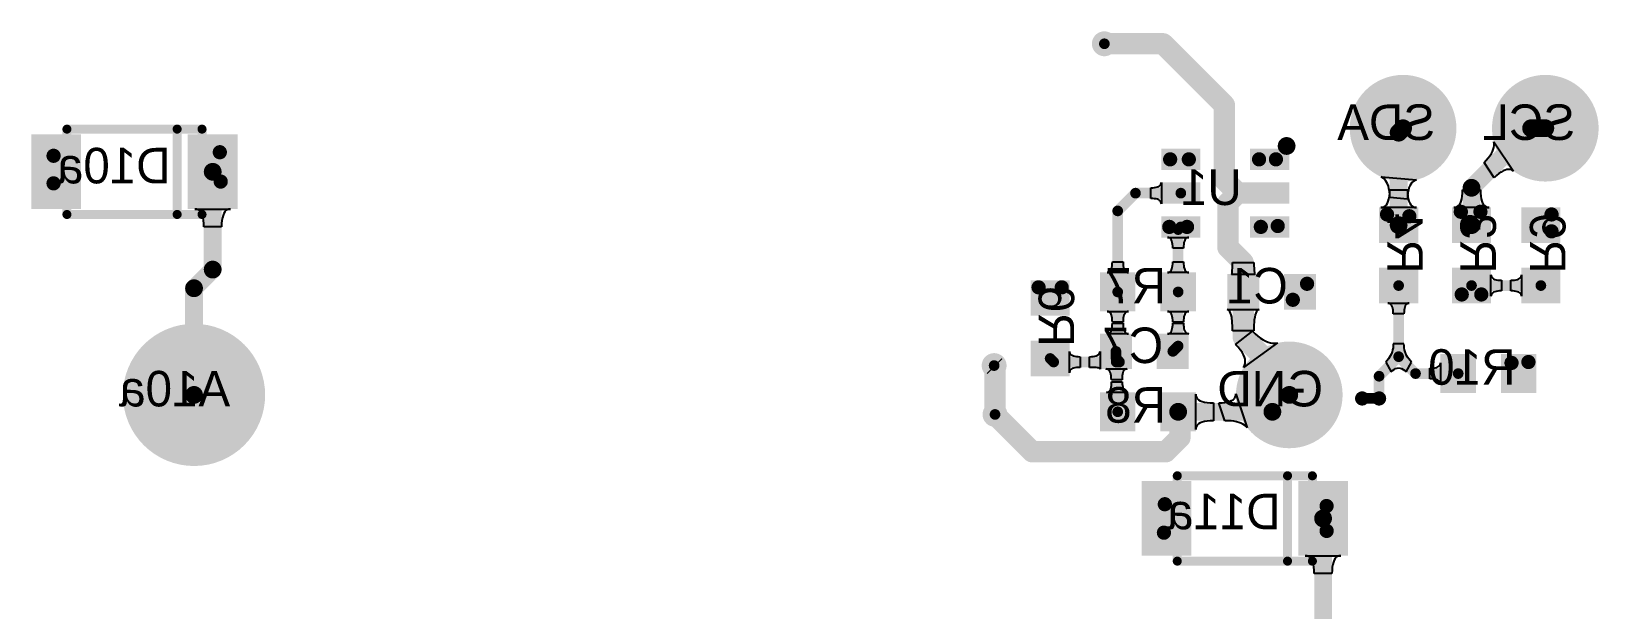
# Model space of a CAD drawing. Header units: millimetres. Extents: x 225 to 632, y 90 to 298.
# Drawn here: x 551.1 to 595.17, y 145.14 to 161.4 of the extents above; entities that cross this region are included whole.
import ezdxf

# ---------------------------------------------------------------- set-up
doc = ezdxf.new("R2010")
doc.units = ezdxf.units.MM
for name, color, linetype in [('BottomLayer', 5, 'Continuous'), ('BottomOverlay', 54, 'Continuous'), ('ViaHoleLayer', 16, 'Continuous')]:
    doc.layers.add(name, color=color, linetype=linetype)

# ---------------------------------------------------------------- blocks, each defined once
blk = doc.blocks.new('_____________3_______________B_2')
at = {"layer": 'BottomLayer', "const_width": 1.5}
blk.add_lwpolyline([(-0.75, 0, 1), (0.75, 0, 1)], format="xyb", close=True, dxfattribs=at)
blk = doc.blocks.new('_____________3_______________B_3')
at = {"layer": 'BottomLayer', "const_width": 1.5}
blk.add_lwpolyline([(-0.75, 0, 1), (0.75, 0, 1)], format="xyb", close=True, dxfattribs=at)
blk = doc.blocks.new('_____________3_______________B_6')
at = {"layer": 'BottomLayer', "const_width": 1.5}
blk.add_lwpolyline([(-0.75, 0, 1), (0.75, 0, 1)], format="xyb", close=True, dxfattribs=at)
blk = doc.blocks.new('_____________4_______________B_20')
at = {"layer": 'BottomLayer', "const_width": 2}
blk.add_lwpolyline([(-1, 0, 1), (1, 0, 1)], format="xyb", close=True, dxfattribs=at)
blk = doc.blocks.new('TM___P2_F2_B_B_37')
at = {"layer": 'BottomLayer'}
for points in [[(-2.9, -1.05), (-1.5, -1.05), (-2.9, 1.05), (-1.5, 1.05)], [(1.5, -1.05), (2.9, -1.05), (1.5, 1.05), (2.9, 1.05)]]:
    blk.add_solid(points, dxfattribs=at)
at = {"layer": 'BottomOverlay', "const_width": 0.254}
for points in [[(-1.9, -1.2), (-1.9, 1.2)], [(-1.9, 1.2), (1.9, 1.2)], [(1.2, -1.2), (1.2, 1.2)], [(1.9, -1.2), (1.9, 1.2)], [(-1.9, -1.2), (1.9, -1.2)]]:
    blk.add_lwpolyline(points, dxfattribs=at)
at = {"layer": 'BottomOverlay', "const_width": 0.127}
for points in [[(-1.963, 1.2, 1), (-1.836, 1.2, 1)], [(-1.963, 1.2, 1), (-1.836, 1.2, 1)], [(1.137, 1.2, 1), (1.264, 1.2, 1)], [(1.836, 1.2, 1), (1.963, 1.2, 1)], [(1.836, 1.2, 1), (1.963, 1.2, 1)], [(-1.963, -1.2, 1), (-1.836, -1.2, 1)], [(-1.963, -1.2, 1), (-1.836, -1.2, 1)], [(1.137, -1.2, 1), (1.264, -1.2, 1)], [(1.836, -1.2, 1), (1.963, -1.2, 1)], [(1.836, -1.2, 1), (1.963, -1.2, 1)]]:
    blk.add_lwpolyline(points, format="xyb", close=True, dxfattribs=at)
blk = doc.blocks.new('RESC0603_1608__N_B_43')
at = {"layer": 'BottomLayer'}
for points in [[(-1.35, -0.55), (-0.35, -0.55), (-1.35, 0.55), (-0.35, 0.55)], [(0.35, -0.55), (1.35, -0.55), (0.35, 0.55), (1.35, 0.55)]]:
    blk.add_solid(points, dxfattribs=at)
blk = doc.blocks.new('RESC0603_1608__N_B_44')
at = {"layer": 'BottomLayer'}
for points in [[(-1.35, -0.55), (-0.35, -0.55), (-1.35, 0.55), (-0.35, 0.55)], [(0.35, -0.55), (1.35, -0.55), (0.35, 0.55), (1.35, 0.55)]]:
    blk.add_solid(points, dxfattribs=at)
blk = doc.blocks.new('RESC0603_1608__N_B_48')
at = {"layer": 'BottomLayer'}
for points in [[(-1.35, -0.55), (-0.35, -0.55), (-1.35, 0.55), (-0.35, 0.55)], [(0.35, -0.55), (1.35, -0.55), (0.35, 0.55), (1.35, 0.55)]]:
    blk.add_solid(points, dxfattribs=at)
blk = doc.blocks.new('RESC0603_1608__N_B_49')
at = {"layer": 'BottomLayer'}
for points in [[(-1.35, -0.55), (-0.35, -0.55), (-1.35, 0.55), (-0.35, 0.55)], [(0.35, -0.55), (1.35, -0.55), (0.35, 0.55), (1.35, 0.55)]]:
    blk.add_solid(points, dxfattribs=at)
blk = doc.blocks.new('RESC0603_1608__N_B_50')
at = {"layer": 'BottomLayer'}
for points in [[(-1.35, -0.55), (-0.35, -0.55), (-1.35, 0.55), (-0.35, 0.55)], [(0.35, -0.55), (1.35, -0.55), (0.35, 0.55), (1.35, 0.55)]]:
    blk.add_solid(points, dxfattribs=at)
blk = doc.blocks.new('CAPC0603_1608__N_B_52')
at = {"layer": 'BottomLayer'}
for points in [[(-1.25, 0.5), (-1.25, -0.5), (-0.35, 0.5), (-0.35, -0.5)], [(0.35, 0.5), (0.35, -0.5), (1.25, 0.5), (1.25, -0.5)]]:
    blk.add_solid(points, dxfattribs=at)
blk = doc.blocks.new('SOT23_6L_B_53')
at = {"layer": 'BottomLayer'}
for points in [[(-1.8, 1.25), (-1.8, 0.65), (-0.7, 1.25), (-0.7, 0.65)], [(0.7, 1.25), (0.7, 0.65), (1.8, 1.25), (1.8, 0.65)], [(-1.8, 0.3), (-1.8, -0.3), (-0.7, 0.3), (-0.7, -0.3)], [(0.7, 0.3), (0.7, -0.3), (1.8, 0.3), (1.8, -0.3)], [(-1.8, -0.65), (-1.8, -1.25), (-0.7, -0.65), (-0.7, -1.25)], [(0.7, -0.65), (0.7, -1.25), (1.8, -0.65), (1.8, -1.25)]]:
    blk.add_solid(points, dxfattribs=at)
at = {"layer": 'BottomOverlay', "const_width": 0.25}
blk.add_lwpolyline([(-1.605, -1.361, -13.700084), (-1.6, -1.325)], format="xyb", dxfattribs=at)
at = {"layer": 'BottomOverlay', "const_width": 0.125}
for points in [[(-1.668, -1.361, 1), (-1.543, -1.361, 1)], [(-1.662, -1.325, 1), (-1.538, -1.325, 1)]]:
    blk.add_lwpolyline(points, format="xyb", close=True, dxfattribs=at)
blk = doc.blocks.new('TM___P2_F2_B_B_73')
at = {"layer": 'BottomLayer'}
for points in [[(-2.9, -1.05), (-1.5, -1.05), (-2.9, 1.05), (-1.5, 1.05)], [(1.5, -1.05), (2.9, -1.05), (1.5, 1.05), (2.9, 1.05)]]:
    blk.add_solid(points, dxfattribs=at)
at = {"layer": 'BottomOverlay', "const_width": 0.254}
for points in [[(-1.9, -1.2), (-1.9, 1.2)], [(-1.9, 1.2), (1.9, 1.2)], [(1.2, -1.2), (1.2, 1.2)], [(1.9, -1.2), (1.9, 1.2)], [(-1.9, -1.2), (1.9, -1.2)]]:
    blk.add_lwpolyline(points, dxfattribs=at)
at = {"layer": 'BottomOverlay', "const_width": 0.127}
for points in [[(-1.963, 1.2, 1), (-1.836, 1.2, 1)], [(-1.963, 1.2, 1), (-1.836, 1.2, 1)], [(1.137, 1.2, 1), (1.264, 1.2, 1)], [(1.836, 1.2, 1), (1.963, 1.2, 1)], [(1.836, 1.2, 1), (1.963, 1.2, 1)], [(-1.963, -1.2, 1), (-1.836, -1.2, 1)], [(-1.963, -1.2, 1), (-1.836, -1.2, 1)], [(1.137, -1.2, 1), (1.264, -1.2, 1)], [(1.836, -1.2, 1), (1.963, -1.2, 1)], [(1.836, -1.2, 1), (1.963, -1.2, 1)]]:
    blk.add_lwpolyline(points, format="xyb", close=True, dxfattribs=at)
blk = doc.blocks.new('RESC0603_1608__N_B_100')
at = {"layer": 'BottomLayer'}
for points in [[(-1.35, -0.55), (-0.35, -0.55), (-1.35, 0.55), (-0.35, 0.55)], [(0.35, -0.55), (1.35, -0.55), (0.35, 0.55), (1.35, 0.55)]]:
    blk.add_solid(points, dxfattribs=at)
blk = doc.blocks.new('RESC0603_1608__N_B_101')
at = {"layer": 'BottomLayer'}
for points in [[(-1.35, -0.55), (-0.35, -0.55), (-1.35, 0.55), (-0.35, 0.55)], [(0.35, -0.55), (1.35, -0.55), (0.35, 0.55), (1.35, 0.55)]]:
    blk.add_solid(points, dxfattribs=at)
blk = doc.blocks.new('CAPC0603_1608__N_B_114')
at = {"layer": 'BottomLayer'}
for points in [[(-1.25, 0.5), (-1.25, -0.5), (-0.35, 0.5), (-0.35, -0.5)], [(0.35, 0.5), (0.35, -0.5), (1.25, 0.5), (1.25, -0.5)]]:
    blk.add_solid(points, dxfattribs=at)

msp = doc.modelspace()

# ---------------------------------------------------------------- linework, layer by layer
at = {"layer": 'BottomLayer'}
for p, q in [((592.233, 158.244), (592.224, 158.295)), ((592.224, 158.295), (592.785, 157.468)), ((592.234, 158.191), (592.233, 158.244)), ((592.016, 157.773), (592.072, 157.838)), ((592.072, 157.838), (592.119, 157.901)), ((592.119, 157.901), (592.158, 157.962)), ((592.158, 157.962), (592.189, 158.022)), ((592.189, 158.022), (592.212, 158.08)), ((592.212, 158.08), (592.227, 158.137)), ((592.227, 158.137), (592.234, 158.191)), ((591.953, 157.707), (592.016, 157.773)), ((592.238, 157.284), (591.953, 157.707)), ((592.368, 157.4), (592.304, 157.347)), ((592.429, 157.443), (592.368, 157.4)), ((592.487, 157.476), (592.429, 157.443)), ((592.543, 157.499), (592.487, 157.476)), ((592.597, 157.512), (592.543, 157.499)), ((592.648, 157.516), (592.597, 157.512)), ((592.696, 157.51), (592.648, 157.516)), ((592.742, 157.494), (592.696, 157.51)), ((592.785, 157.468), (592.742, 157.494)), ((582.578, 157), (582.635, 157.001)), ((582.578, 156.7), (582.578, 157)), ((582.635, 157.001), (582.686, 157.006)), ((582.686, 157.006), (582.731, 157.013)), ((582.731, 157.013), (582.77, 157.024)), ((582.77, 157.024), (582.803, 157.037)), ((582.803, 157.037), (582.83, 157.053)), ((582.83, 157.053), (582.851, 157.072)), ((582.851, 157.072), (582.866, 157.094)), ((582.866, 157.094), (582.875, 157.119)), ((582.875, 157.119), (582.878, 157.147)), ((582.878, 157.147), (582.878, 156.553)), ((589.105, 157.282), (589.059, 157.307)), ((589.059, 157.307), (590.055, 157.224)), ((589.146, 157.249), (589.105, 157.282)), ((589.182, 157.209), (589.146, 157.249)), ((589.213, 157.162), (589.182, 157.209)), ((589.24, 157.107), (589.213, 157.162)), ((589.261, 157.045), (589.24, 157.107)), ((589.278, 156.975), (589.261, 157.045)), ((589.29, 156.898), (589.278, 156.975)), ((589.298, 156.851), (589.3, 156.947)), ((589.3, 156.947), (589.8, 156.947)), ((589.8, 156.947), (589.802, 156.851)), ((589.823, 156.929), (589.81, 156.855)), ((589.841, 156.996), (589.823, 156.929)), ((589.864, 157.055), (589.841, 156.996)), ((589.892, 157.105), (589.864, 157.055)), ((589.925, 157.147), (589.892, 157.105)), ((589.963, 157.181), (589.925, 157.147)), ((590.007, 157.207), (589.963, 157.181)), ((590.055, 157.224), (590.007, 157.207)), ((591.348, 156.851), (591.35, 156.947)), ((591.35, 156.947), (591.85, 156.947)), ((591.85, 156.947), (591.852, 156.851)), ((592.304, 157.347), (592.238, 157.284)), ((582.635, 156.699), (582.578, 156.7)), ((582.686, 156.694), (582.635, 156.699)), ((582.731, 156.687), (582.686, 156.694)), ((582.77, 156.676), (582.731, 156.687)), ((582.803, 156.663), (582.77, 156.676)), ((582.83, 156.647), (582.803, 156.663)), ((582.851, 156.628), (582.83, 156.647)), ((582.866, 156.606), (582.851, 156.628)), ((582.875, 156.581), (582.866, 156.606)), ((582.878, 156.553), (582.875, 156.581)), ((589.14, 156.464), (589.178, 156.489)), ((589.178, 156.489), (589.21, 156.524)), ((589.21, 156.524), (589.238, 156.57)), ((589.238, 156.57), (589.26, 156.625)), ((589.26, 156.625), (589.278, 156.69)), ((589.278, 156.69), (589.29, 156.766)), ((589.298, 156.814), (589.29, 156.898)), ((589.29, 156.766), (589.298, 156.851)), ((589.3, 156.723), (589.298, 156.814)), ((589.8, 156.68), (589.3, 156.723)), ((589.803, 156.771), (589.8, 156.68)), ((589.802, 156.851), (589.81, 156.766)), ((589.81, 156.855), (589.803, 156.771)), ((589.81, 156.766), (589.822, 156.69)), ((589.822, 156.69), (589.84, 156.625)), ((589.84, 156.625), (589.862, 156.57)), ((589.862, 156.57), (589.89, 156.524)), ((589.89, 156.524), (589.922, 156.489)), ((589.922, 156.489), (589.96, 156.464)), ((591.19, 156.464), (591.228, 156.489)), ((591.228, 156.489), (591.26, 156.524)), ((591.26, 156.524), (591.288, 156.57)), ((591.288, 156.57), (591.31, 156.625)), ((591.31, 156.625), (591.328, 156.69)), ((591.328, 156.69), (591.34, 156.766)), ((591.34, 156.766), (591.348, 156.851)), ((591.852, 156.851), (591.86, 156.766)), ((591.86, 156.766), (591.872, 156.69)), ((591.872, 156.69), (591.89, 156.625)), ((591.89, 156.625), (591.912, 156.57)), ((591.912, 156.57), (591.94, 156.524)), ((591.94, 156.524), (591.972, 156.489)), ((591.972, 156.489), (592.01, 156.464)), ((555.748, 156.398), (555.7, 156.403)), ((555.7, 156.403), (556.7, 156.403)), ((555.79, 156.383), (555.748, 156.398)), ((555.828, 156.358), (555.79, 156.383)), ((555.86, 156.323), (555.828, 156.358)), ((555.888, 156.278), (555.86, 156.323)), ((555.91, 156.223), (555.888, 156.278)), ((555.928, 156.158), (555.91, 156.223)), ((555.94, 156.083), (555.928, 156.158)), ((555.948, 155.998), (555.94, 156.083)), ((556.46, 156.083), (556.452, 155.998)), ((556.472, 156.158), (556.46, 156.083)), ((556.49, 156.223), (556.472, 156.158)), ((556.512, 156.278), (556.49, 156.223)), ((556.54, 156.323), (556.512, 156.278)), ((556.572, 156.358), (556.54, 156.323)), ((556.61, 156.383), (556.572, 156.358)), ((556.652, 156.398), (556.61, 156.383)), ((556.7, 156.403), (556.652, 156.398)), ((589.05, 156.444), (589.098, 156.449)), ((590.05, 156.444), (589.05, 156.444)), ((589.098, 156.449), (589.14, 156.464)), ((589.96, 156.464), (590.002, 156.449)), ((590.002, 156.449), (590.05, 156.444)), ((591.1, 156.444), (591.148, 156.449)), ((592.1, 156.444), (591.1, 156.444)), ((591.148, 156.449), (591.19, 156.464)), ((592.01, 156.464), (592.052, 156.449)), ((592.052, 156.449), (592.1, 156.444)), ((555.95, 155.903), (555.948, 155.998)), ((556.45, 155.903), (555.95, 155.903)), ((556.452, 155.998), (556.45, 155.903)), ((583.078, 155.603), (583.05, 155.606)), ((583.05, 155.606), (583.65, 155.606)), ((583.104, 155.594), (583.078, 155.603)), ((583.126, 155.579), (583.104, 155.594)), ((583.596, 155.594), (583.573, 155.579)), ((583.621, 155.603), (583.596, 155.594)), ((583.65, 155.606), (583.621, 155.603)), ((583.146, 155.558), (583.126, 155.579)), ((583.162, 155.53), (583.146, 155.558)), ((583.176, 155.497), (583.162, 155.53)), ((583.186, 155.458), (583.176, 155.497)), ((583.194, 155.412), (583.186, 155.458)), ((583.198, 155.361), (583.194, 155.412)), ((583.2, 155.303), (583.198, 155.361)), ((583.5, 155.303), (583.2, 155.303)), ((583.501, 155.361), (583.5, 155.303)), ((583.506, 155.412), (583.501, 155.361)), ((583.513, 155.458), (583.506, 155.412)), ((583.524, 155.497), (583.513, 155.458)), ((583.537, 155.53), (583.524, 155.497)), ((583.554, 155.558), (583.537, 155.53)), ((583.573, 155.579), (583.554, 155.558)), ((581.462, 154.69), (581.476, 154.724)), ((581.476, 154.724), (581.486, 154.763)), ((581.486, 154.763), (581.494, 154.809)), ((581.494, 154.809), (581.498, 154.86)), ((581.498, 154.86), (581.5, 154.918)), ((581.5, 154.918), (581.8, 154.918)), ((581.8, 154.918), (581.801, 154.86)), ((581.801, 154.86), (581.806, 154.809)), ((581.806, 154.809), (581.813, 154.763)), ((581.813, 154.763), (581.824, 154.724)), ((581.824, 154.724), (581.837, 154.69)), ((583.162, 154.69), (583.176, 154.724)), ((583.176, 154.724), (583.186, 154.763)), ((583.186, 154.763), (583.194, 154.809)), ((583.194, 154.809), (583.198, 154.86)), ((583.198, 154.86), (583.2, 154.918)), ((583.2, 154.918), (583.5, 154.918)), ((583.5, 154.918), (583.501, 154.86)), ((583.501, 154.86), (583.506, 154.809)), ((583.506, 154.809), (583.513, 154.763)), ((583.513, 154.763), (583.524, 154.724)), ((583.524, 154.724), (583.537, 154.69)), ((584.872, 154.647), (584.878, 154.777)), ((584.878, 154.777), (584.879, 154.896)), ((584.879, 154.896), (585.479, 154.896)), ((585.479, 154.896), (585.48, 154.833)), ((585.48, 154.833), (585.497, 154.578)), ((581.35, 154.615), (581.378, 154.618)), ((581.95, 154.615), (581.35, 154.615)), ((581.378, 154.618), (581.404, 154.627)), ((581.404, 154.627), (581.426, 154.642)), ((581.426, 154.642), (581.446, 154.663)), ((581.446, 154.663), (581.462, 154.69)), ((581.837, 154.69), (581.854, 154.663)), ((581.854, 154.663), (581.873, 154.642)), ((581.873, 154.642), (581.896, 154.627)), ((581.896, 154.627), (581.921, 154.618)), ((581.921, 154.618), (581.95, 154.615)), ((583.05, 154.615), (583.078, 154.618)), ((583.65, 154.615), (583.05, 154.615)), ((583.078, 154.618), (583.104, 154.627)), ((583.104, 154.627), (583.126, 154.642)), ((583.126, 154.642), (583.146, 154.663)), ((583.146, 154.663), (583.162, 154.69)), ((583.537, 154.69), (583.554, 154.663)), ((583.554, 154.663), (583.573, 154.642)), ((583.573, 154.642), (583.596, 154.627)), ((583.596, 154.627), (583.621, 154.618)), ((583.621, 154.618), (583.65, 154.615)), ((584.851, 154.565), (584.857, 154.568)), ((585.507, 154.565), (584.851, 154.565)), ((584.857, 154.568), (584.861, 154.578)), ((584.861, 154.578), (584.866, 154.594)), ((584.866, 154.594), (584.869, 154.618)), ((584.869, 154.618), (584.872, 154.647)), ((585.497, 154.578), (585.502, 154.568)), ((585.502, 154.568), (585.507, 154.565)), ((592.147, 153.95), (592.147, 154.55)), ((592.147, 154.55), (592.15, 154.521)), ((592.15, 154.521), (592.159, 154.496)), ((592.159, 154.496), (592.174, 154.473)), ((592.174, 154.473), (592.195, 154.454)), ((592.195, 154.454), (592.222, 154.437)), ((592.222, 154.437), (592.255, 154.424)), ((592.255, 154.424), (592.294, 154.413)), ((592.294, 154.413), (592.339, 154.406)), ((592.339, 154.406), (592.39, 154.401)), ((592.39, 154.401), (592.447, 154.4)), ((592.447, 154.4), (592.447, 154.1)), ((592.703, 154.4), (592.761, 154.401)), ((592.703, 154.1), (592.703, 154.4)), ((592.761, 154.401), (592.812, 154.406)), ((592.812, 154.406), (592.858, 154.413)), ((592.858, 154.413), (592.897, 154.424)), ((592.897, 154.424), (592.93, 154.437)), ((592.93, 154.437), (592.958, 154.454)), ((592.958, 154.454), (592.979, 154.473)), ((592.979, 154.473), (592.994, 154.496)), ((592.994, 154.496), (593.003, 154.521)), ((593.003, 154.521), (593.006, 154.55)), ((593.006, 154.55), (593.006, 153.95)), ((592.15, 153.978), (592.147, 153.95)), ((592.159, 154.004), (592.15, 153.978)), ((592.174, 154.026), (592.159, 154.004)), ((592.195, 154.046), (592.174, 154.026)), ((592.222, 154.062), (592.195, 154.046)), ((592.255, 154.076), (592.222, 154.062)), ((592.294, 154.086), (592.255, 154.076)), ((592.339, 154.094), (592.294, 154.086)), ((592.39, 154.098), (592.339, 154.094)), ((592.447, 154.1), (592.39, 154.098)), ((592.761, 154.098), (592.703, 154.1)), ((592.812, 154.094), (592.761, 154.098)), ((592.858, 154.086), (592.812, 154.094)), ((592.897, 154.076), (592.858, 154.086)), ((592.93, 154.062), (592.897, 154.076)), ((592.958, 154.046), (592.93, 154.062)), ((592.979, 154.026), (592.958, 154.046)), ((592.994, 154.004), (592.979, 154.026)), ((593.003, 153.978), (592.994, 154.004)), ((593.006, 153.95), (593.003, 153.978)), ((581.378, 153.521), (581.35, 153.524)), ((581.35, 153.524), (581.95, 153.524)), ((581.404, 153.512), (581.378, 153.521)), ((581.426, 153.497), (581.404, 153.512)), ((581.446, 153.476), (581.426, 153.497)), ((581.462, 153.449), (581.446, 153.476)), ((581.476, 153.416), (581.462, 153.449)), ((581.486, 153.377), (581.476, 153.416)), ((581.824, 153.416), (581.813, 153.377)), ((581.837, 153.449), (581.824, 153.416)), ((581.854, 153.476), (581.837, 153.449)), ((581.873, 153.497), (581.854, 153.476)), ((581.896, 153.512), (581.873, 153.497)), ((581.921, 153.521), (581.896, 153.512)), ((581.95, 153.524), (581.921, 153.521)), ((583.078, 153.521), (583.05, 153.524)), ((583.05, 153.524), (583.65, 153.524)), ((583.104, 153.512), (583.078, 153.521)), ((583.126, 153.497), (583.104, 153.512)), ((583.146, 153.476), (583.126, 153.497)), ((583.162, 153.449), (583.146, 153.476)), ((583.176, 153.416), (583.162, 153.449)), ((583.186, 153.377), (583.176, 153.416)), ((583.524, 153.416), (583.513, 153.377)), ((583.537, 153.449), (583.524, 153.416)), ((583.554, 153.476), (583.537, 153.449)), ((583.573, 153.497), (583.554, 153.476)), ((583.596, 153.512), (583.573, 153.497)), ((583.621, 153.521), (583.596, 153.512)), ((583.65, 153.524), (583.621, 153.521)), ((584.76, 153.568), (584.732, 153.574)), ((584.732, 153.574), (585.626, 153.574)), ((584.785, 153.55), (584.76, 153.568)), ((584.807, 153.52), (584.785, 153.55)), ((584.826, 153.478), (584.807, 153.52)), ((584.843, 153.424), (584.826, 153.478)), ((584.856, 153.358), (584.843, 153.424)), ((585.516, 153.424), (585.503, 153.358)), ((585.532, 153.478), (585.516, 153.424)), ((585.551, 153.52), (585.532, 153.478)), ((585.573, 153.55), (585.551, 153.52)), ((585.598, 153.568), (585.573, 153.55)), ((585.626, 153.574), (585.598, 153.568)), ((589.278, 153.753), (589.25, 153.756)), ((589.25, 153.756), (589.85, 153.756)), ((589.304, 153.744), (589.278, 153.753)), ((589.326, 153.729), (589.304, 153.744)), ((589.346, 153.707), (589.326, 153.729)), ((589.362, 153.68), (589.346, 153.707)), ((589.376, 153.647), (589.362, 153.68)), ((589.386, 153.607), (589.376, 153.647)), ((589.394, 153.562), (589.386, 153.607)), ((589.398, 153.51), (589.394, 153.562)), ((589.4, 153.453), (589.398, 153.51)), ((589.7, 153.453), (589.4, 153.453)), ((589.702, 153.51), (589.7, 153.453)), ((589.706, 153.562), (589.702, 153.51)), ((589.713, 153.607), (589.706, 153.562)), ((589.724, 153.647), (589.713, 153.607)), ((589.737, 153.68), (589.724, 153.647)), ((589.754, 153.707), (589.737, 153.68)), ((589.773, 153.729), (589.754, 153.707)), ((589.796, 153.744), (589.773, 153.729)), ((589.822, 153.753), (589.796, 153.744)), ((589.85, 153.756), (589.822, 153.753)), ((581.426, 152.921), (581.446, 152.942)), ((581.446, 152.942), (581.462, 152.97)), ((581.462, 152.97), (581.476, 153.003)), ((581.476, 153.003), (581.486, 153.042)), ((581.494, 153.332), (581.486, 153.377)), ((581.486, 153.042), (581.494, 153.088)), ((581.498, 153.281), (581.494, 153.332)), ((581.494, 153.088), (581.498, 153.139)), ((581.5, 153.224), (581.498, 153.281)), ((581.498, 153.139), (581.5, 153.197)), ((581.8, 153.224), (581.5, 153.224)), ((581.5, 153.197), (581.8, 153.197)), ((581.801, 153.281), (581.8, 153.224)), ((581.8, 153.197), (581.801, 153.139)), ((581.806, 153.332), (581.801, 153.281)), ((581.801, 153.139), (581.806, 153.088)), ((581.813, 153.377), (581.806, 153.332)), ((581.806, 153.088), (581.813, 153.042)), ((581.813, 153.042), (581.824, 153.003)), ((581.824, 153.003), (581.837, 152.97)), ((581.837, 152.97), (581.854, 152.942)), ((581.854, 152.942), (581.873, 152.921)), ((583.126, 152.922), (583.146, 152.943)), ((583.146, 152.943), (583.162, 152.97)), ((583.162, 152.97), (583.176, 153.003)), ((583.176, 153.003), (583.186, 153.043)), ((583.194, 153.332), (583.186, 153.377)), ((583.186, 153.043), (583.194, 153.088)), ((583.198, 153.281), (583.194, 153.332)), ((583.194, 153.088), (583.198, 153.14)), ((583.2, 153.224), (583.198, 153.281)), ((583.198, 153.14), (583.2, 153.197)), ((583.5, 153.224), (583.2, 153.224)), ((583.2, 153.197), (583.5, 153.197)), ((583.501, 153.281), (583.5, 153.224)), ((583.5, 153.197), (583.501, 153.14)), ((583.506, 153.332), (583.501, 153.281)), ((583.501, 153.14), (583.506, 153.089)), ((583.513, 153.377), (583.506, 153.332)), ((583.506, 153.089), (583.513, 153.044)), ((583.513, 153.044), (583.523, 153.005)), ((583.523, 153.005), (583.537, 152.972)), ((583.537, 152.972), (583.553, 152.945)), ((583.553, 152.945), (583.572, 152.924)), ((584.878, 153.088), (584.856, 153.358)), ((584.879, 152.974), (584.878, 153.088)), ((585.479, 152.974), (584.879, 152.974)), ((584.967, 152.592), (585.439, 152.969)), ((585.439, 152.969), (585.518, 152.893)), ((585.481, 153.088), (585.479, 152.974)), ((585.492, 153.28), (585.481, 153.088)), ((585.503, 153.358), (585.492, 153.28)), ((581.35, 152.894), (581.378, 152.897)), ((581.95, 152.894), (581.35, 152.894)), ((581.378, 152.897), (581.404, 152.906)), ((581.404, 152.906), (581.426, 152.921)), ((581.873, 152.921), (581.896, 152.906)), ((581.896, 152.906), (581.921, 152.897)), ((581.921, 152.897), (581.95, 152.894)), ((583.647, 152.897), (583.05, 152.894)), ((583.05, 152.894), (583.078, 152.897)), ((583.078, 152.897), (583.104, 152.906)), ((583.104, 152.906), (583.126, 152.922)), ((583.572, 152.924), (583.594, 152.909)), ((583.594, 152.909), (583.619, 152.9)), ((583.619, 152.9), (583.647, 152.897)), ((585.038, 152.517), (584.967, 152.592)), ((585.098, 152.445), (585.038, 152.517)), ((586.14, 152.637), (585.189, 151.948)), ((585.518, 152.893), (585.595, 152.827)), ((585.595, 152.827), (585.67, 152.771)), ((585.67, 152.771), (585.743, 152.723)), ((585.743, 152.723), (585.814, 152.686)), ((585.814, 152.686), (585.883, 152.657)), ((585.883, 152.657), (585.951, 152.638)), ((585.951, 152.638), (586.016, 152.628)), ((586.016, 152.628), (586.079, 152.628)), ((586.079, 152.628), (586.14, 152.637)), ((589.398, 152.553), (589.392, 152.496)), ((589.4, 152.612), (589.398, 152.553)), ((589.7, 152.612), (589.4, 152.612)), ((589.702, 152.553), (589.7, 152.612)), ((589.708, 152.496), (589.702, 152.553)), ((580.294, 151.8), (580.294, 152.4)), ((580.294, 152.4), (580.297, 152.372)), ((580.297, 152.372), (580.306, 152.346)), ((580.306, 152.346), (580.321, 152.324)), ((580.321, 152.324), (580.342, 152.304)), ((580.342, 152.304), (580.37, 152.288)), ((580.37, 152.288), (580.403, 152.274)), ((580.403, 152.274), (580.442, 152.264)), ((580.442, 152.264), (580.488, 152.256)), ((580.488, 152.256), (580.539, 152.252)), ((580.539, 152.252), (580.597, 152.25)), ((580.597, 152.25), (580.597, 151.95)), ((580.853, 152.25), (580.91, 152.252)), ((580.853, 151.95), (580.853, 152.25)), ((580.91, 152.252), (580.961, 152.256)), ((580.961, 152.256), (581.006, 152.264)), ((581.006, 152.264), (581.045, 152.274)), ((581.045, 152.274), (581.078, 152.288)), ((581.078, 152.288), (581.105, 152.304)), ((581.105, 152.304), (581.126, 152.324)), ((581.126, 152.324), (581.141, 152.346)), ((581.141, 152.346), (581.15, 152.372)), ((581.15, 152.372), (581.153, 152.4)), ((581.153, 152.4), (581.153, 151.903)), ((585.147, 152.374), (585.098, 152.445)), ((585.185, 152.306), (585.147, 152.374)), ((585.213, 152.241), (585.185, 152.306)), ((585.23, 152.177), (585.213, 152.241)), ((585.236, 152.116), (585.23, 152.177)), ((585.231, 152.058), (585.236, 152.116)), ((589.228, 152.143), (589.188, 152.1)), ((589.188, 152.1), (589.338, 151.826)), ((589.264, 152.188), (589.228, 152.143)), ((589.296, 152.235), (589.264, 152.188)), ((589.324, 152.284), (589.296, 152.235)), ((589.347, 152.334), (589.324, 152.284)), ((589.366, 152.386), (589.347, 152.334)), ((589.381, 152.44), (589.366, 152.386)), ((589.392, 152.496), (589.381, 152.44)), ((589.719, 152.44), (589.708, 152.496)), ((589.734, 152.386), (589.719, 152.44)), ((589.753, 152.334), (589.734, 152.386)), ((589.776, 152.284), (589.753, 152.334)), ((589.762, 151.826), (589.912, 152.1)), ((589.804, 152.235), (589.776, 152.284)), ((589.836, 152.188), (589.804, 152.235)), ((589.872, 152.143), (589.836, 152.188)), ((589.912, 152.1), (589.872, 152.143)), ((590.728, 152.047), (590.731, 152.075)), ((590.731, 152.075), (590.731, 151.475)), ((580.297, 151.828), (580.294, 151.8)), ((580.306, 151.854), (580.297, 151.828)), ((580.321, 151.877), (580.306, 151.854)), ((580.342, 151.896), (580.321, 151.877)), ((580.37, 151.913), (580.342, 151.896)), ((580.403, 151.926), (580.37, 151.913)), ((580.442, 151.937), (580.403, 151.926)), ((580.488, 151.944), (580.442, 151.937)), ((580.539, 151.948), (580.488, 151.944)), ((580.597, 151.95), (580.539, 151.948)), ((580.961, 151.948), (580.853, 151.95)), ((581.045, 151.942), (580.961, 151.948)), ((581.078, 151.938), (581.045, 151.942)), ((581.105, 151.933), (581.078, 151.938)), ((581.126, 151.927), (581.105, 151.933)), ((581.141, 151.92), (581.126, 151.927)), ((581.15, 151.912), (581.141, 151.92)), ((581.153, 151.903), (581.15, 151.912)), ((581.343, 151.903), (581.315, 151.906)), ((581.315, 151.906), (581.915, 151.906)), ((581.369, 151.894), (581.343, 151.903)), ((581.392, 151.879), (581.369, 151.894)), ((581.412, 151.858), (581.392, 151.879)), ((581.429, 151.83), (581.412, 151.858)), ((581.444, 151.797), (581.429, 151.83)), ((581.455, 151.758), (581.444, 151.797)), ((581.464, 151.712), (581.455, 151.758)), ((581.47, 151.661), (581.464, 151.712)), ((581.473, 151.603), (581.47, 151.661)), ((581.776, 151.712), (581.773, 151.661)), ((581.773, 151.661), (581.774, 151.603)), ((581.783, 151.758), (581.776, 151.712)), ((581.792, 151.797), (581.783, 151.758)), ((581.804, 151.83), (581.792, 151.797)), ((581.82, 151.858), (581.804, 151.83)), ((581.839, 151.879), (581.82, 151.858)), ((581.861, 151.894), (581.839, 151.879)), ((581.886, 151.903), (581.861, 151.894)), ((581.915, 151.906), (581.886, 151.903)), ((585.189, 151.948), (585.216, 152.002)), ((585.216, 152.002), (585.231, 152.058)), ((589.338, 151.826), (589.38, 151.864)), ((589.38, 151.864), (589.423, 151.894)), ((589.423, 151.894), (589.465, 151.915)), ((589.465, 151.915), (589.508, 151.928)), ((589.508, 151.928), (589.55, 151.932)), ((589.55, 151.932), (589.592, 151.928)), ((589.592, 151.928), (589.635, 151.915)), ((589.635, 151.915), (589.677, 151.894)), ((589.677, 151.894), (589.72, 151.864)), ((589.72, 151.864), (589.762, 151.826)), ((590.428, 151.925), (590.485, 151.927)), ((590.428, 151.625), (590.428, 151.925)), ((590.485, 151.623), (590.428, 151.625)), ((590.485, 151.927), (590.537, 151.931)), ((590.537, 151.619), (590.485, 151.623)), ((590.537, 151.931), (590.582, 151.938)), ((590.582, 151.612), (590.537, 151.619)), ((590.582, 151.938), (590.622, 151.949)), ((590.622, 151.949), (590.655, 151.963)), ((590.655, 151.963), (590.682, 151.979)), ((590.682, 151.979), (590.704, 151.998)), ((590.704, 151.998), (590.719, 152.021)), ((590.719, 152.021), (590.728, 152.047)), ((581.334, 151.247), (581.362, 151.25)), ((581.934, 151.247), (581.334, 151.247)), ((581.362, 151.25), (581.388, 151.259)), ((581.388, 151.259), (581.41, 151.274)), ((581.41, 151.274), (581.428, 151.295)), ((581.428, 151.295), (581.444, 151.322)), ((581.444, 151.322), (581.457, 151.355)), ((581.457, 151.355), (581.466, 151.394)), ((581.466, 151.394), (581.472, 151.439)), ((581.472, 151.439), (581.475, 151.49)), ((581.774, 151.603), (581.473, 151.603)), ((581.475, 151.547), (581.775, 151.547)), ((581.475, 151.49), (581.475, 151.547)), ((581.775, 151.547), (581.778, 151.49)), ((581.778, 151.49), (581.784, 151.439)), ((581.784, 151.439), (581.793, 151.394)), ((581.793, 151.394), (581.805, 151.355)), ((581.805, 151.355), (581.819, 151.322)), ((581.819, 151.322), (581.837, 151.295)), ((581.837, 151.295), (581.857, 151.274)), ((581.857, 151.274), (581.88, 151.259)), ((581.88, 151.259), (581.906, 151.25)), ((581.906, 151.25), (581.934, 151.247)), ((583.844, 150.2), (583.844, 151.2)), ((583.844, 151.2), (583.849, 151.152)), ((584.97, 151.154), (584.975, 151.201)), ((584.975, 151.201), (585.292, 150.253)), ((590.622, 151.601), (590.582, 151.612)), ((590.655, 151.587), (590.622, 151.601)), ((590.682, 151.571), (590.655, 151.587)), ((590.704, 151.552), (590.682, 151.571)), ((590.719, 151.529), (590.704, 151.552)), ((590.728, 151.503), (590.719, 151.529)), ((590.731, 151.475), (590.728, 151.503)), ((583.849, 151.152), (583.864, 151.11)), ((583.864, 151.11), (583.889, 151.072)), ((583.889, 151.072), (583.925, 151.04)), ((583.925, 151.04), (583.97, 151.012)), ((583.97, 151.012), (584.025, 150.99)), ((584.025, 150.99), (584.091, 150.972)), ((584.091, 150.972), (584.166, 150.96)), ((584.166, 150.96), (584.252, 150.952)), ((584.252, 150.952), (584.347, 150.95)), ((584.347, 150.95), (584.347, 150.45)), ((584.492, 150.95), (584.583, 150.953)), ((584.662, 150.45), (584.492, 150.95)), ((584.583, 150.953), (584.665, 150.96)), ((584.665, 150.96), (584.737, 150.973)), ((584.737, 150.973), (584.799, 150.99)), ((584.799, 150.99), (584.852, 151.013)), ((584.852, 151.013), (584.896, 151.041)), ((584.896, 151.041), (584.93, 151.073)), ((584.93, 151.073), (584.954, 151.111)), ((584.954, 151.111), (584.97, 151.154)), ((583.889, 150.328), (583.864, 150.29)), ((583.925, 150.36), (583.889, 150.328)), ((583.97, 150.388), (583.925, 150.36)), ((584.025, 150.41), (583.97, 150.388)), ((584.091, 150.428), (584.025, 150.41)), ((584.166, 150.44), (584.091, 150.428)), ((584.252, 150.448), (584.166, 150.44)), ((584.347, 150.45), (584.252, 150.448)), ((584.754, 150.448), (584.662, 150.45)), ((584.84, 150.442), (584.754, 150.448)), ((584.919, 150.432), (584.84, 150.442)), ((584.991, 150.418), (584.919, 150.432)), ((585.058, 150.401), (584.991, 150.418)), ((585.117, 150.379), (585.058, 150.401)), ((585.171, 150.353), (585.117, 150.379)), ((585.218, 150.324), (585.171, 150.353)), ((585.258, 150.29), (585.218, 150.324)), ((583.849, 150.248), (583.844, 150.2)), ((583.864, 150.29), (583.849, 150.248)), ((585.292, 150.253), (585.258, 150.29)), ((586.973, 146.648), (586.925, 146.653)), ((586.925, 146.653), (587.925, 146.653)), ((587.015, 146.633), (586.973, 146.648)), ((587.053, 146.608), (587.015, 146.633)), ((587.085, 146.573), (587.053, 146.608)), ((587.113, 146.528), (587.085, 146.573)), ((587.135, 146.473), (587.113, 146.528)), ((587.153, 146.408), (587.135, 146.473)), ((587.165, 146.333), (587.153, 146.408)), ((587.173, 146.248), (587.165, 146.333)), ((587.685, 146.333), (587.677, 146.248)), ((587.697, 146.408), (587.685, 146.333)), ((587.715, 146.473), (587.697, 146.408)), ((587.737, 146.528), (587.715, 146.473)), ((587.765, 146.573), (587.737, 146.528)), ((587.797, 146.608), (587.765, 146.573)), ((587.835, 146.633), (587.797, 146.608)), ((587.877, 146.648), (587.835, 146.633)), ((587.925, 146.653), (587.877, 146.648)), ((587.175, 146.153), (587.173, 146.248)), ((587.675, 146.153), (587.175, 146.153)), ((587.677, 146.248), (587.675, 146.153))]:
    msp.add_line(p, q, dxfattribs=at)
for points, const_width in [([(581.1, 161.05, 1), (581.45, 161.05, 1)], 0.35), ([(581.125, 161.05, 1), (581.425, 161.05, 1)], 0.3), ([(582.775, 161.05, 1), (583.075, 161.05, 1)], 0.3), ([(582.775, 161.05, 1), (583.075, 161.05, 1)], 0.3), ([(584.5, 159.325, 1), (584.8, 159.325, 1)], 0.3), ([(584.5, 159.325, 1), (584.8, 159.325, 1)], 0.3), ([(589.425, 158.55, 1), (589.675, 158.55, 1)], 0.25), ([(589.425, 158.55, 1), (589.675, 158.55, 1)], 0.25), ([(589.55, 158.675, 1), (589.8, 158.675, 1)], 0.25), ([(593.15, 158.675, 1), (593.4, 158.675, 1)], 0.25), ([(593.15, 158.675, 1), (593.4, 158.675, 1)], 0.25), ([(593.55, 158.675, 1), (593.8, 158.675, 1)], 0.25), ([(551.625, 157.9, 1), (551.825, 157.9, 1)], 0.2), ([(556.3, 158, 1), (556.5, 158, 1)], 0.2), ([(583.025, 157.8, 1), (583.225, 157.8, 1)], 0.2), ([(583.55, 157.8, 1), (583.75, 157.8, 1)], 0.2), ([(585.525, 157.8, 1), (585.725, 157.8, 1)], 0.2), ([(586, 157.8, 1), (586.2, 157.8, 1)], 0.2), ([(556.075, 157.45, 1), (556.325, 157.45, 1)], 0.25), ([(556.325, 157.175, 1), (556.525, 157.175, 1)], 0.2), ([(584.5, 157.225, 1), (584.8, 157.225, 1)], 0.3), ([(584.5, 157.225, 1), (584.8, 157.225, 1)], 0.3), ([(551.625, 157.125, 1), (551.825, 157.125, 1)], 0.2), ([(582.075, 156.85, 1), (582.225, 156.85, 1)], 0.15), ([(582.075, 156.85, 1), (582.225, 156.85, 1)], 0.15), ([(583.35, 156.85, 1), (583.5, 156.85, 1)], 0.15), ([(584.875, 156.85, 1), (585.175, 156.85, 1)], 0.3), ([(584.875, 156.85, 1), (585.175, 156.85, 1)], 0.3), ([(584.875, 156.85, 1), (585.175, 156.85, 1)], 0.3), ([(585.775, 156.85, 1), (586.075, 156.85, 1)], 0.3), ([(591.475, 157, 1), (591.725, 157, 1)], 0.25), ([(591.475, 157, 1), (591.725, 157, 1)], 0.25), ([(581.575, 156.35, 1), (581.725, 156.35, 1)], 0.15), ([(581.575, 156.35, 1), (581.725, 156.35, 1)], 0.15), ([(584.6, 156.575, 1), (584.9, 156.575, 1)], 0.3), ([(584.6, 156.575, 1), (584.9, 156.575, 1)], 0.3), ([(591.2, 156.325, 1), (591.4, 156.325, 1)], 0.2), ([(591.75, 156.325, 1), (591.95, 156.325, 1)], 0.2), ([(583, 155.9, 1), (583.2, 155.9, 1)], 0.2), ([(583.35, 155.9, 1), (583.5, 155.9, 1)], 0.15), ([(583.5, 155.9, 1), (583.7, 155.9, 1)], 0.2), ([(585.575, 155.9, 1), (585.775, 155.9, 1)], 0.2), ([(586.05, 155.925, 1), (586.25, 155.925, 1)], 0.2), ([(589.125, 156.25, 1), (589.325, 156.25, 1)], 0.2), ([(589.425, 155.95, 1), (589.675, 155.95, 1)], 0.25), ([(589.75, 156.2, 1), (589.95, 156.2, 1)], 0.2), ([(591.475, 155.95, 1), (591.725, 155.95, 1)], 0.25), ([(593.75, 156.25, 1), (593.95, 156.25, 1)], 0.2), ([(583.275, 155.825, 1), (583.425, 155.825, 1)], 0.15), ([(583.275, 155.825, 1), (583.425, 155.825, 1)], 0.15), ([(584.6, 155.325, 1), (584.9, 155.325, 1)], 0.3), ([(584.6, 155.325, 1), (584.9, 155.325, 1)], 0.3), ([(593.75, 155.775, 1), (593.95, 155.775, 1)], 0.2), ([(585.029, 154.896, 1), (585.329, 154.896, 1)], 0.3), ([(585.029, 154.896, 1), (585.329, 154.896, 1)], 0.3), ([(556.075, 154.7, 1), (556.325, 154.7, 1)], 0.25), ([(556.075, 154.7, 1), (556.325, 154.7, 1)], 0.25), ([(555.55, 154.175, 1), (555.8, 154.175, 1)], 0.25), ([(555.55, 154.175, 1), (555.8, 154.175, 1)], 0.25), ([(579.325, 154.2, 1), (579.525, 154.2, 1)], 0.2), ([(579.975, 154.2, 1), (580.175, 154.2, 1)], 0.2), ([(585.029, 154.071, 1), (585.329, 154.071, 1)], 0.3), ([(585.029, 154.071, 1), (585.329, 154.071, 1)], 0.3), ([(586.875, 154.3, 1), (587.075, 154.3, 1)], 0.2), ([(589.475, 154.25, 1), (589.625, 154.25, 1)], 0.15), ([(591.525, 154.25, 1), (591.675, 154.25, 1)], 0.15), ([(593.475, 154.25, 1), (593.625, 154.25, 1)], 0.15), ([(581.575, 154.071, 1), (581.725, 154.071, 1)], 0.15), ([(581.575, 154.071, 1), (581.725, 154.071, 1)], 0.15), ([(583.275, 154.071, 1), (583.425, 154.071, 1)], 0.15), ([(583.275, 154.071, 1), (583.425, 154.071, 1)], 0.15), ([(586.475, 153.85, 1), (586.675, 153.85, 1)], 0.2), ([(591.225, 154, 1), (591.425, 154, 1)], 0.2), ([(591.775, 154, 1), (591.975, 154, 1)], 0.2), ([(585.029, 152.804, 1), (585.329, 152.804, 1)], 0.3), ([(585.029, 152.804, 1), (585.329, 152.804, 1)], 0.3), ([(581.525, 152.4, 1), (581.675, 152.4, 1)], 0.15), ([(583.125, 152.4, 1), (583.275, 152.4, 1)], 0.15), ([(583.275, 152.55, 1), (583.425, 152.55, 1)], 0.15), ([(583.275, 152.55, 1), (583.425, 152.55, 1)], 0.15), ([(578, 152, 1), (578.35, 152, 1)], 0.35), ([(578.025, 152, 1), (578.325, 152, 1)], 0.3), ([(578.05, 151.975, 1), (578.35, 151.975, 1)], 0.3), ([(578.05, 151.975, 1), (578.35, 151.975, 1)], 0.3), ([(579.675, 152.2, 1), (579.825, 152.2, 1)], 0.15), ([(579.775, 152.1, 1), (579.925, 152.1, 1)], 0.15), ([(579.775, 152.1, 1), (579.925, 152.1, 1)], 0.15), ([(581.534, 152.1, 1), (581.684, 152.1, 1)], 0.15), ([(581.534, 152.1, 1), (581.684, 152.1, 1)], 0.15), ([(581.534, 152.1, 1), (581.684, 152.1, 1)], 0.15), ([(581.534, 152.1, 1), (581.684, 152.1, 1)], 0.15), ([(581.575, 152.15, 1), (581.725, 152.15, 1)], 0.15), ([(581.575, 152.15, 1), (581.725, 152.15, 1)], 0.15), ([(581.625, 152.1, 1), (581.775, 152.1, 1)], 0.15), ([(581.625, 152.1, 1), (581.775, 152.1, 1)], 0.15), ([(589.475, 152.25, 1), (589.625, 152.25, 1)], 0.15), ([(589.475, 152.25, 1), (589.625, 152.25, 1)], 0.15), ([(589.475, 152.25, 1), (589.625, 152.25, 1)], 0.15), ([(592.625, 152.075, 1), (592.825, 152.075, 1)], 0.2), ([(593.1, 152.1, 1), (593.3, 152.1, 1)], 0.2), ([(586.325, 151.509, 1), (586.625, 151.509, 1)], 0.3), ([(586.325, 151.509, 1), (586.625, 151.509, 1)], 0.3), ([(588.925, 151.7, 1), (589.075, 151.7, 1)], 0.15), ([(588.925, 151.7, 1), (589.075, 151.7, 1)], 0.15), ([(589.95, 151.775, 1), (590.1, 151.775, 1)], 0.15), ([(589.95, 151.775, 1), (590.1, 151.775, 1)], 0.15), ([(591.15, 151.775, 1), (591.3, 151.775, 1)], 0.15), ([(555.55, 151.175, 1), (555.8, 151.175, 1)], 0.25), ([(586.325, 151.175, 1), (586.625, 151.175, 1)], 0.3), ([(586.35, 151.175, 1), (586.6, 151.175, 1)], 0.25), ([(588.425, 151.075, 1), (588.625, 151.075, 1)], 0.2), ([(588.45, 151.075, 1), (588.6, 151.075, 1)], 0.15), ([(588.9, 151.075, 1), (589.1, 151.075, 1)], 0.2), ([(588.925, 151.075, 1), (589.075, 151.075, 1)], 0.15), ([(588.925, 151.075, 1), (589.075, 151.075, 1)], 0.15), ([(578.025, 150.625, 1), (578.375, 150.625, 1)], 0.35), ([(578.05, 150.625, 1), (578.35, 150.625, 1)], 0.3), ([(578.05, 150.625, 1), (578.35, 150.625, 1)], 0.3), ([(581.575, 150.7, 1), (581.725, 150.7, 1)], 0.15), ([(583.225, 150.7, 1), (583.475, 150.7, 1)], 0.25), ([(585.875, 150.7, 1), (586.125, 150.7, 1)], 0.25), ([(585.875, 150.7, 1), (586.125, 150.7, 1)], 0.25), ([(583.25, 150.325, 1), (583.55, 150.325, 1)], 0.3), ([(579.1, 149.575, 1), (579.4, 149.575, 1)], 0.3), ([(579.1, 149.575, 1), (579.4, 149.575, 1)], 0.3), ([(582.85, 149.575, 1), (583.15, 149.575, 1)], 0.3), ([(582.85, 149.575, 1), (583.15, 149.575, 1)], 0.3), ([(583.25, 149.975, 1), (583.55, 149.975, 1)], 0.3), ([(583.25, 149.975, 1), (583.55, 149.975, 1)], 0.3), ([(582.875, 148.1, 1), (583.075, 148.1, 1)], 0.2), ([(587.425, 148.05, 1), (587.625, 148.05, 1)], 0.2), ([(587.3, 147.7, 1), (587.55, 147.7, 1)], 0.25), ([(582.85, 147.3, 1), (583.05, 147.3, 1)], 0.2), ([(587.425, 147.35, 1), (587.625, 147.35, 1)], 0.2)]:
    msp.add_lwpolyline(points, format="xyb", close=True, dxfattribs=dict(at, const_width=const_width))
for points, const_width in [([(581.275, 161.05), (582.925, 161.05)], 0.6), ([(582.925, 161.05), (584.65, 159.325)], 0.6), ([(584.65, 157.225), (584.65, 159.325)], 0.6), ([(589.55, 158.55), (589.675, 158.675)], 0.5), ([(589.55, 155.95), (589.55, 158.55)], 0.5), ([(591.6, 157), (593.275, 158.675)], 0.5), ([(593.275, 158.675), (593.675, 158.675)], 0.5), ([(556.2, 154.7), (556.2, 157.45)], 0.5), ([(584.65, 157.225), (585.025, 156.85)], 0.6), ([(581.65, 156.35), (582.15, 156.85)], 0.3), ([(582.15, 156.85), (583.425, 156.85)], 0.3), ([(584.75, 156.575), (585.025, 156.85)], 0.6), ([(585.025, 156.85), (585.925, 156.85)], 0.6), ([(591.6, 155.95), (591.6, 157)], 0.5), ([(581.65, 154.071), (581.65, 156.35)], 0.3), ([(584.75, 155.325), (584.75, 156.575)], 0.6), ([(583.35, 155.825), (583.425, 155.9)], 0.3), ([(583.35, 154.071), (583.35, 155.825)], 0.3), ([(584.75, 155.325), (585.179, 154.896)], 0.6), ([(585.179, 154.071), (585.179, 154.896)], 0.6), ([(555.675, 154.175), (556.2, 154.7)], 0.5), ([(555.675, 151.175), (555.675, 154.175)], 0.5), ([(585.179, 152.804), (585.179, 154.071)], 0.6), ([(589.55, 152.25), (589.55, 154.25)], 0.3), ([(591.6, 154.25), (593.55, 154.25)], 0.3), ([(581.65, 152.15), (581.65, 154.071)], 0.3), ([(583.35, 152.55), (583.35, 154.071)], 0.3), ([(585.179, 152.804), (586.475, 151.509)], 0.6), ([(581.6, 152.4), (581.609, 152.1)], 0.3), ([(583.2, 152.4), (583.35, 152.55)], 0.3), ([(578.175, 152), (578.2, 151.975)], 0.6), ([(578.2, 150.625), (578.2, 151.975)], 0.6), ([(579.75, 152.2), (579.85, 152.1)], 0.3), ([(579.85, 152.1), (581.609, 152.1)], 0.3), ([(581.609, 152.1), (581.7, 152.1)], 0.3), ([(581.609, 152.1), (581.65, 150.7)], 0.3), ([(581.65, 152.15), (581.7, 152.1)], 0.3), ([(589, 151.7), (589.55, 152.25)], 0.3), ([(589.55, 152.25), (590.025, 151.775)], 0.3), ([(586.475, 151.175), (586.475, 151.509)], 0.6), ([(589, 151.075), (589, 151.7)], 0.3), ([(590.025, 151.775), (591.225, 151.775)], 0.3), ([(586, 150.7), (586.475, 151.175)], 0.5), ([(588.525, 151.075), (589, 151.075)], 0.3), ([(578.2, 150.625), (579.25, 149.575)], 0.6), ([(583.35, 150.7), (586, 150.7)], 0.5), ([(583.4, 149.975), (583.4, 150.325)], 0.6), ([(579.25, 149.575), (583, 149.575)], 0.6), ([(583, 149.575), (583.4, 149.975)], 0.6), ([(587.425, 141.425), (587.425, 147.7)], 0.5)]:
    msp.add_lwpolyline(points, dxfattribs=dict(at, const_width=const_width))
at = {"layer": 'ViaHoleLayer'}
for points, const_width in [([(581.2, 161.05, 1), (581.35, 161.05, 1)], 0.15), ([(551.7, 157.9, 1), (551.75, 157.9, 1)], 0.05), ([(556.375, 158, 1), (556.425, 158, 1)], 0.05), ([(583.1, 157.8, 1), (583.15, 157.8, 1)], 0.05), ([(583.625, 157.8, 1), (583.675, 157.8, 1)], 0.05), ([(585.6, 157.8, 1), (585.65, 157.8, 1)], 0.05), ([(586.075, 157.8, 1), (586.125, 157.8, 1)], 0.05), ([(551.7, 157.125, 1), (551.75, 157.125, 1)], 0.05), ([(556.4, 157.175, 1), (556.45, 157.175, 1)], 0.05), ([(589.2, 156.25, 1), (589.25, 156.25, 1)], 0.05), ([(589.825, 156.2, 1), (589.875, 156.2, 1)], 0.05), ([(591.275, 156.325, 1), (591.325, 156.325, 1)], 0.05), ([(591.825, 156.325, 1), (591.875, 156.325, 1)], 0.05), ([(593.825, 156.25, 1), (593.875, 156.25, 1)], 0.05), ([(583.075, 155.9, 1), (583.125, 155.9, 1)], 0.05), ([(583.575, 155.9, 1), (583.625, 155.9, 1)], 0.05), ([(585.65, 155.9, 1), (585.7, 155.9, 1)], 0.05), ([(586.125, 155.925, 1), (586.175, 155.925, 1)], 0.05), ([(593.825, 155.775, 1), (593.875, 155.775, 1)], 0.05), ([(586.95, 154.3, 1), (587, 154.3, 1)], 0.05), ([(579.4, 154.2, 1), (579.45, 154.2, 1)], 0.05), ([(580.05, 154.2, 1), (580.1, 154.2, 1)], 0.05), ([(586.55, 153.85, 1), (586.6, 153.85, 1)], 0.05), ([(591.3, 154, 1), (591.35, 154, 1)], 0.05), ([(591.85, 154, 1), (591.9, 154, 1)], 0.05), ([(578.1, 152, 1), (578.25, 152, 1)], 0.15), ([(592.7, 152.075, 1), (592.75, 152.075, 1)], 0.05), ([(593.175, 152.1, 1), (593.225, 152.1, 1)], 0.05), ([(578.125, 150.625, 1), (578.275, 150.625, 1)], 0.15), ([(588.5, 151.075, 1), (588.55, 151.075, 1)], 0.05), ([(588.975, 151.075, 1), (589.025, 151.075, 1)], 0.05), ([(582.95, 148.1, 1), (583, 148.1, 1)], 0.05), ([(587.5, 148.05, 1), (587.55, 148.05, 1)], 0.05), ([(582.925, 147.3, 1), (582.975, 147.3, 1)], 0.05), ([(587.5, 147.35, 1), (587.55, 147.35, 1)], 0.05)]:
    msp.add_lwpolyline(points, format="xyb", close=True, dxfattribs=dict(at, const_width=const_width))

# ---------------------------------------------------------------- block references
for name, p, rotation in [('_____________3_______________B_2', (589.675, 158.675), 180), ('_____________3_______________B_3', (593.675, 158.675), 180), ('TM___P2_F2_B_B_73', (554, 157.45), 360), ('SOT23_6L_B_53', (584.675, 156.85), 180), ('RESC0603_1608__N_B_49', (589.55, 155.1), 90), ('RESC0603_1608__N_B_50', (591.6, 155.1), 90), ('RESC0603_1608__N_B_100', (593.55, 155.1), 90), ('RESC0603_1608__N_B_48', (579.75, 153.05), 270), ('RESC0603_1608__N_B_44', (582.5, 154.071), 360), ('CAPC0603_1608__N_B_52', (585.979, 154.071), 360), ('_____________4_______________B_20', (555.675, 151.175), 180), ('CAPC0603_1608__N_B_114', (582.4, 152.4), 360), ('_____________3_______________B_6', (586.475, 151.175), 180), ('RESC0603_1608__N_B_101', (592.075, 151.775), 360), ('RESC0603_1608__N_B_43', (582.5, 150.7), 180), ('TM___P2_F2_B_B_37', (585.225, 147.7), 360)]:
    msp.add_blockref(name, p, dxfattribs=dict(rotation=rotation))

# ---------------------------------------------------------------- texts
at = {"layer": 'BottomOverlay', "text_generation_flag": 2}
for s, p in [('SDA', (590.575, 158.344)), ('SCL', (594.512, 158.344)), ('D10a', (555.015, 157.124)), ('U1', (585.14, 156.515)), ('R7', (583.006, 153.746)), ('C1', (586.435, 153.746)), ('C7', (582.93, 152.07)), ('R10', (592.836, 151.46)), ('A10a', (556.692, 150.851)), ('GND', (587.426, 150.851)), ('R8', (583.006, 150.393)), ('D11a', (586.232, 147.396))]:
    msp.add_text(s, height=1, dxfattribs=at).set_placement(p)
for s, p in [('R4', (589.229, 154.584)), ('R3', (591.287, 154.584)), ('R9', (593.242, 154.584)), ('R6', (579.425, 152.527))]:
    msp.add_text(s, height=1, rotation=270, dxfattribs=at).set_placement(p)

doc.saveas('drawing.dxf')
